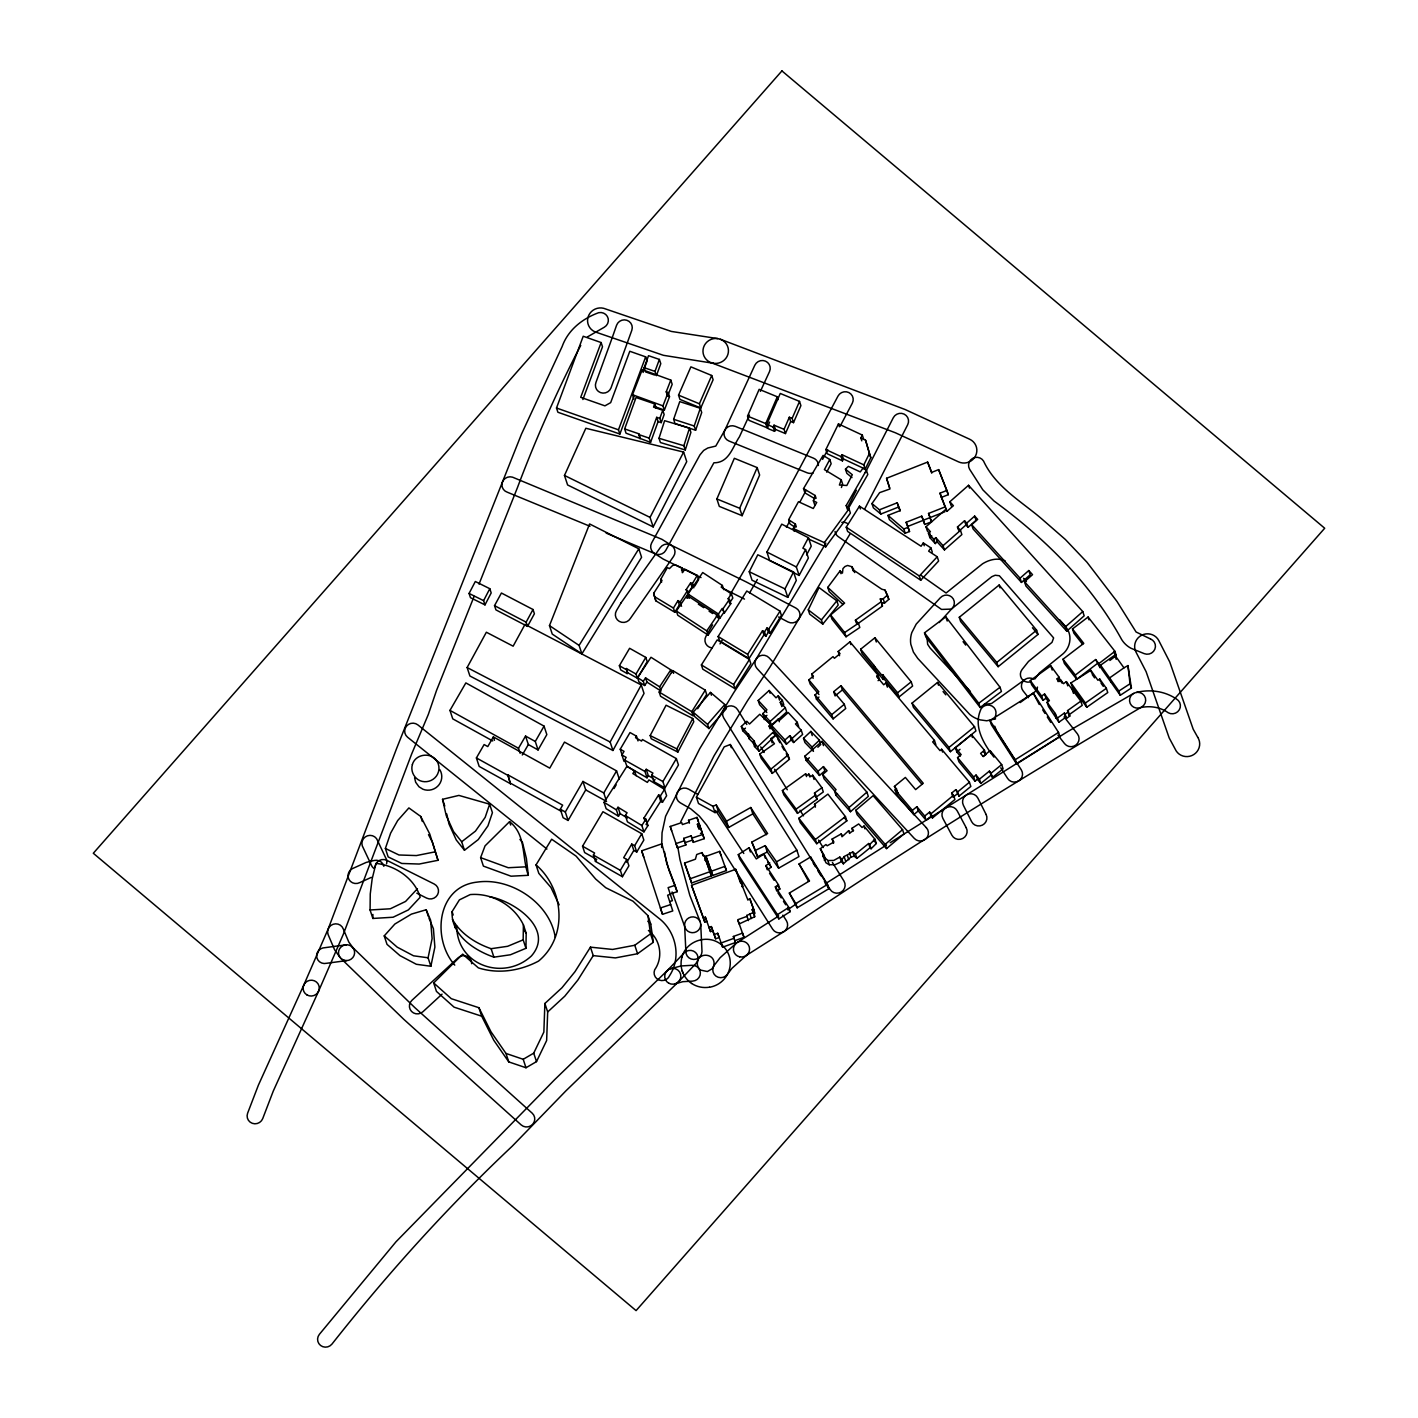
<?xml version="1.0" encoding="UTF-8"?>
<svg xmlns="http://www.w3.org/2000/svg" width="1418" height="1418" viewBox="0 0 1418 1418"><rect width="100%" height="100%" fill="white"/><g stroke="black" fill="none" stroke-linecap="round" stroke-linejoin="round"><path stroke-width="1.5" d="M370.08 909.984L370.258 893.925L372.19 878.717L376 863.402C395.055 865.299 414.747 878.38 420.189 897.239L408.366 909.913L393.105 917.233L372.863 918.456L370.08 909.984L390.322 908.778L405.583 901.44L417.406 888.767M372.863 918.456L372.916 914.45M525.954 948.305L523.171 939.833L523.402 924.837C513.919 905.216 491.922 892.702 470.209 894.581L459.397 899.881L452.076 911.632C451.03 935.136 474.232 950.29 493.907 957.168L510.409 954.775L525.954 948.305L526.184 933.31L523.402 924.837M661.639 847.539L662.046 832.756L665.591 816.289L699.748 748.669L733.868 692.463L756.166 659.015L825.861 543.183M647.973 915.638L650.507 933.824L634.785 945.257L612.594 949.44L590.455 947.153L574.999 971.685L561.989 987.726L544.884 1003.483L543.856 1032.056L533.717 1053.149L523.207 1059.299L505.978 1053.432L491 1031.808L478.912 1007.719L451.314 998.697L433.678 982.94L462.676 954.137L478.362 967.874C498.48 974.308 520.158 970.851 538.556 961.085C568.193 936.642 564.063 888.926 536.039 864.891L551.655 839.226L576.116 856.135L595.649 879.018L605.752 887.721L633.031 901.228L647.973 915.638L650.756 924.111L653.308 942.296L637.568 953.729L615.377 957.912L593.238 955.626L577.782 980.157L564.789 996.18L547.685 1011.956L546.639 1040.528L536.5 1061.621L525.989 1067.754L508.778 1061.905L493.783 1040.28L481.695 1016.192L478.912 1007.719M927.035 637.816L927.638 644.304L930.155 648.097L970.426 691.488M682.342 572.695L681.774 567.803L675.535 564.949L672.646 565.463L669.456 568.6L667.329 567.608L660.682 579.43L661.603 582.249M430.859 966.261L428.076 957.788L432.1 938.627L430.629 920.264L426.18 909.753L411.415 914.114L394.878 924.022L384.225 935.88L387.008 944.353L400 955.643L416.325 964.275L430.859 966.261L434.883 947.1L433.412 928.719L428.963 918.226M994.887 718.749L995.844 714.53A8.083 7.888 -18.2 0 0 989.675 705.189A8.083 7.888 -18.2 0 0 980.068 711.357C973.811 727.983 984.252 744.397 993.929 757.123M658.998 438.304L664.617 420.685L689.502 428.112L690.903 432.348L685.284 449.967L660.398 442.54L658.998 438.304L683.884 445.731L685.284 449.967M683.884 445.731L689.502 428.112M489.635 804.183L485.169 817.371L475.438 831.143L461.683 841.76L464.466 850.233L478.221 839.616L487.952 825.843L492.418 812.656L489.635 804.183L458.883 795.409L442.54 799.309L446.227 815.563L453.476 831.48L461.683 841.76M385.377 848.46L390.624 833.146L397.678 820.561L408.88 807.923L420.685 816.431L429.743 833.961L438.002 860.301L419.179 864.041L401.737 863.456L388.16 856.915L385.377 848.46L398.954 854.983L416.396 855.568L435.22 851.828M673.639 419.303L679.754 401.613L700.315 408.278L701.715 412.514L695.618 430.221L675.039 423.539L673.639 419.303L694.217 425.985L695.618 430.221M694.217 425.985L700.315 408.278M814.747 504.968L813.365 500.749L815.173 495.502L803.527 488.625L823.096 455.408L829.778 459.503L831.161 463.739L826.694 472.159M829.778 459.503L824.407 469.606L841.229 479.798L839.403 485.045L846.83 485.488L852.307 474.746L845.465 469.145L848.372 466.362L860.283 471.928L862.924 468.277L866.416 470.28L867.798 474.516L847.592 509.806L846.191 505.57L866.416 470.28M841.406 487.526L842.629 484.034L841.229 479.798M658.094 421.571L661.231 422.635L659.831 418.399L656.694 417.335L658.094 421.571L650.561 442.363L626.029 433.181L624.647 428.945L636.044 397.519L654.744 403.917L656.144 408.154M650.561 442.363L649.16 438.127L656.694 417.335M659.831 418.399L662.755 410.281L653.574 407.143L654.744 403.917M661.231 422.635L664.156 414.517L662.755 410.281M654.584 375.026L645.544 371.906L644.162 367.67L648.522 355.688L659.388 359.428L660.788 363.664L656.392 375.646L654.992 371.41L659.388 359.428M639.943 438.729L638.809 433.784L624.647 428.945M634.218 395.551L619.879 434.05L557.894 412.248L556.494 408.012L583.223 336.243L601.126 342.553L602.508 346.79L582.869 399.539M601.126 342.553L580.706 397.341L604.919 405.849L610.662 402.641L629.787 351.274L645.669 356.857L647.051 361.094L643.276 371.232M619.879 434.05L618.478 429.814L645.669 356.857M480.613 857.642L485.045 845.872L509.558 821.66C526.45 834.83 521.647 857.429 528.329 875.314L511.029 876.2L483.396 866.114L480.613 857.642L508.247 867.727L525.546 866.841M682.005 957.132C685.532 942.562 703.363 935.242 716.515 941.57A24.638 24.035 -18.2 0 1 726.158 949.776A24.921 24.319 -18.2 0 1 729.366 956.636A24.673 24.071 -18.2 0 1 730.235 964.205A24.78 24.195 -18.2 0 1 719.139 983.489A24.425 23.84 -18.2 0 1 712.031 986.698L709.62 987.247M654.212 406.399L664.351 410.103L662.95 405.867L668.108 392.52L666.23 391.829L670.803 380.077L642.248 369.637L632.517 394.736L633.917 398.972M664.351 410.103L669.509 396.756L668.108 392.52M669.509 396.756L667.63 396.065L672.185 384.313L670.803 380.077M549.475 625.622L589.587 523.951L638.809 548.819L641.592 557.292L581.894 653.858L552.258 634.094L549.475 625.622L579.093 645.403L581.894 653.858M474.126 596.375L436.567 690.353L428.307 714.477L411.628 754.075L343.298 934.302L318.66 991.022M479.018 584.11L517.499 487.491A1332.76 1300.66 -18.2 0 1 576.683 353.206L580.742 345.443M303.718 985.209L328.214 928.879L396.526 748.686L521.487 434.121L562.166 346.488C567.82 330.695 581.025 319.777 596.304 313.591A8.083 7.888 -18.2 0 1 607.312 316.391A8.083 7.888 -18.2 0 1 604.298 327.221L587.389 336.935M716.87 498.959L734.347 458.298L757.177 467.603L759.623 475.03L742.128 515.691L719.298 506.386L716.87 498.959L739.682 508.282L742.128 515.691M739.682 508.282L757.177 467.603M769.602 422.068L767.12 427.811L748.952 420.331L747.552 416.094L759.162 389.33L777.312 396.792L778.234 399.61M767.12 427.811L765.738 423.574L777.312 396.792M678.548 395.161L690.885 366.854L711.712 375.486L713.112 379.723L700.793 408.012L679.949 399.397L678.548 395.161L699.393 403.776L700.793 408.012M699.393 403.776L711.712 375.486M775.433 429.424L785.448 433.571L784.048 429.335L774.033 425.187L775.433 429.424L774.6 431.32L768.184 428.644L766.784 424.407L780.255 393.46L799.522 401.4L800.904 405.637L793.513 422.635L790.712 421.465L789.33 417.229L792.13 418.399L793.513 422.635M784.048 429.335L789.33 417.229M785.448 433.571L790.712 421.465M792.13 418.399L799.522 401.4M774.6 431.32L773.218 427.084L774.033 425.187M303.824 984.978L258.413 1085.107L247.618 1113.201A8.083 7.888 -18.2 0 0 252.315 1123.322A8.083 7.888 -18.2 0 0 262.72 1118.589L273.249 1091.133L318.554 991.235M564.47 475.455L585.829 428.271L683.618 452.076L686.737 461.612L653.184 526.911L567.608 484.974L564.47 475.455L650.047 517.393L653.184 526.911M749.448 415.084L739.416 436.833C732.574 446.989 729.047 462.995 713.892 462.782L665.786 550.344A8.083 7.888 -18.2 0 1 654.832 553.623A8.083 7.888 -18.2 0 1 651.642 542.934L699.978 454.841L703.683 450.428L707.812 447.999L715.771 446.085L724.899 430.115L754.819 365.241A8.083 7.888 -18.2 0 1 765.507 361.165A8.083 7.888 -18.2 0 1 769.513 371.587L760.385 391.368M794.24 531.325L793.318 528.506L795.409 524.111L788.656 519.732L798.476 501.724L813.276 508.513L816.733 502.451L813.365 500.749M808.278 609.882L819.001 587.548L836.815 600.807L838.215 605.043L822.794 624.133L809.678 614.118L808.278 609.882L821.412 619.896L822.794 624.133M680.587 822.032L713.998 755.9L747.463 700.776L769.956 667.063L849.896 534.178M843.426 458.936L865.21 469.11L863.828 464.874L842.026 454.699L843.426 458.936L842.469 460.868L827.279 453.778L825.879 449.541L838.446 423.911L862.304 435.06L863.704 439.296M861.789 440.856L860.85 438.038L862.304 435.06M863.828 464.874L869.394 453.512L865.583 440.236L860.85 438.038M865.21 469.11L870.794 457.73L865.583 440.236M842.469 460.868L841.069 456.631L842.026 454.699M787.788 597.35L785.005 588.895L793.531 571.933L757.797 554.775L749.253 571.738L752.036 580.21L787.788 597.35L796.313 580.405L793.531 571.933M847.379 507.821L856.366 490.22M865.334 472.602L893.269 417.778A8.083 7.888 -18.2 0 1 904.117 414.109A8.083 7.888 -18.2 0 1 907.697 424.691L864.643 509.168M650.047 517.393L683.618 452.076M484.991 604.883L483.609 600.647L489.795 588.7L475.314 581.504L469.074 593.451L470.475 597.687L484.991 604.883L491.195 592.937L489.795 588.7M650.188 735.57L666.088 705.225L692.746 718.518L693.792 721.709L677.875 752.072L651.234 738.743L650.188 735.57L676.847 748.899L677.875 752.072M676.847 748.899L692.746 718.518M822.6 459.361L827.722 449.683M840.005 426.446L852.307 403.208A8.083 7.888 -18.2 0 0 848.886 392.573A8.083 7.888 -18.2 0 0 838.003 396.083L759.782 543.289L730.11 594.674M808.437 537.723L802.872 548.199L805.584 549.581L808.366 558.036L799.132 575.442L769.69 560.5L766.908 552.027L781.743 524.146L808.437 537.723L811.238 546.178L806.594 554.917M799.132 575.442L796.349 566.97L805.584 549.581M786.423 527.283L789.525 521.469M799.876 502.061L806.08 490.415M494.527 605.646L501.423 593.025L533.008 609.51L534.409 613.746L527.514 626.384L495.928 609.882L494.527 605.646L526.131 622.148L527.514 626.384M467.125 667.541L486.356 632.233L513.139 646.183L525.014 624.381L641.255 684.947L644.038 693.42L612.931 750.494L469.907 675.996L467.125 667.541L610.148 742.022L612.931 750.494M526.131 622.148L533.008 609.51M610.148 742.022L641.255 684.947M728.604 827.509L726.512 821.164L750.742 807.498L752.834 813.843L728.604 827.509L718.341 811.326L715.026 812.62L698.489 803.492L696.398 797.146L724.208 746.861L730.288 744.521L796.863 850.215L798.954 856.578L778.624 868.188L767.28 852.005L765.188 845.642L755.422 850.392L757.513 856.738L767.28 852.005M507.857 774.848L510.409 783.711L507.857 774.848L562.645 805.158L560.305 809.217L563.088 817.69L568.104 820.455L585.723 789.915L582.94 781.442L565.321 811.982L568.104 820.455M544.051 726.122L546.834 734.595L538.078 749.945L535.295 741.472L544.051 726.122L465.848 682.909L449.967 710.383L452.75 718.855L492.737 740.958M619.365 779.351L616.564 770.878L564.488 742.093L549.759 768.131L493.358 736.917L487.774 746.577L484.123 744.556L476.395 757.939L479.178 766.411L510.409 783.711M749.626 592.866L757.336 579.483M520.176 753.348L518.492 748.279L525.546 736.066L535.295 741.472M522.285 754.996L528.347 744.539L525.546 736.066M606.018 799.752L603.784 792.963L616.564 770.878M614.029 788.55L616.156 784.863M636.097 775.699L634.537 770.931L626.916 766.305L624.629 760.03L626.171 757.372L621.917 754.979L624.026 751.363L620.233 749.236L630.017 732.539L636.452 736.155L638.011 740.923M712.58 624.877L706.004 636.203A8.083 7.888 -18.2 0 0 711.96 647.92M720.007 643.896L722.187 640.121M636.452 736.155L635.548 737.697L641.539 741.065L642.443 739.54L676.368 758.612L678.46 764.958L664.989 787.912L653.751 781.584L651.66 775.221L652.918 773.076L646.218 769.3L644.96 771.463L647.051 777.808L648.31 775.664L646.218 769.3M653.751 781.584L655.01 779.421M664.989 787.912L662.897 781.548L676.368 758.612M627.164 673.585L620.747 669.934L619.365 665.716L629.61 648.292L645.793 657.403L647.193 661.639L637.409 678.247L627.678 672.735L626.277 668.516L627.164 673.585L627.678 672.735M637.409 678.247L636.026 674.011L645.793 657.403M692.48 583.489L690.619 582.904L692.002 587.141L693.863 587.726L692.48 583.489L697.248 575.389L684.788 569.15L683.476 571.277L681.42 569.876M694.82 586.095L698.631 579.625L697.248 575.389M582.55 846.209L602.951 811.716L641.751 833.713L643.843 840.059L636.735 852.058L633.811 850.428L631.737 844.082L623.672 857.713L626.809 859.468L628.901 865.831L622.431 876.714L595.454 861.417L593.38 855.072L594.585 853.016L582.55 846.209L584.641 852.555L596.677 859.379L595.454 861.417M636.735 852.058L634.644 845.713L641.751 833.713M626.774 862.357L633.811 850.428M622.431 876.714L620.34 870.351L626.809 859.468M677.981 600.612L679.382 604.848L674.826 612.292L673.444 608.056L677.981 600.612L680.215 601.959L681.136 604.795M579.093 645.403L638.809 548.819M766.978 627.997L768.361 632.233L765.915 636.168L764.515 631.932L766.978 627.997L768.733 629.06L770.134 633.297L781.407 615.377L780.024 611.14L746.79 591.022L718.128 636.54L719.529 640.776L749.041 658.59L763.93 634.963L762.529 630.726L747.64 654.354L749.041 658.59M659.175 692.037L691.789 711.659L693.172 715.895L660.575 696.273L659.175 692.037L672.681 670.554L705.278 690.158L706.66 694.395L697.674 708.734M691.789 711.659L705.278 690.158M930.899 547.862L928.648 551.159L937.227 556.778L938.627 561.014L920.743 580.228L847.627 531.431L846.227 527.195L859.468 506.155L921.08 546.249L923.313 542.934L930.899 547.862L932.282 552.098M618.018 807.267L620.109 813.613L618.478 816.219L616.387 809.855L618.018 807.267L627.075 812.78L625.338 815.492L627.43 821.837L643.949 831.87L647.973 825.506L645.881 819.161L643.967 818.009L658.626 794.878L660.38 795.941L662.472 802.304L666.637 795.728L664.546 789.383L648.93 779.9L647.37 782.399L632.853 773.572L634.537 770.931M768.733 629.06L780.024 611.14M701.396 664.936L717.207 639.908L749.448 659.459L750.849 663.695L735.003 688.723L702.779 669.172L701.396 664.936L733.62 684.486L735.003 688.723M643.949 831.87L641.858 825.524L645.881 819.161M660.38 795.941L664.546 789.383M733.62 684.486L749.448 659.459M658.626 794.878L660.699 801.223L646.059 824.372L647.973 825.506M618.478 816.219L606.142 808.703L604.05 802.358L626.916 766.305L647.051 777.808M680.215 601.959L687.464 590.615L686.117 589.693L690.619 582.904M686.791 598.095L688.864 594.851L686.117 589.693M674.826 612.292L655.825 600.824L653.663 593.327L662.011 580.352L660.682 579.43M855.479 854.15L852.75 851.952L844.135 856.561L841.973 859.592L843.356 863.828L850.942 857.075L854.15 856.188L856.88 858.386L863.314 853.281L870.014 847.751L868.631 843.515L855.479 854.15L856.88 858.386M644.676 685.514L643.293 681.278L645.544 677.875L646.945 682.111L644.676 685.514L638.951 681.863L637.568 677.644L650.986 657.278L670.803 669.845L671.742 672.664M646.945 682.111L661.018 691.045L659.618 686.808L670.803 669.845M687.5 593.929L692.002 587.141M676.351 610.981L687.003 595.347L717.402 615.235L718.802 619.471L708.131 635.104L677.751 615.217L676.351 610.981L706.749 630.886L708.131 635.104M689.396 598.254L688.014 594.018L702.708 572.535L722.365 585.439L723.765 589.675M722.365 585.439L721.195 587.141L731.44 593.876L732.822 598.112L729.579 602.863L730.784 603.66L724.332 613.108L722.258 608.411L718.43 614.012L719.83 618.248L723.659 612.647M706.749 630.886L717.402 615.235M724.332 613.108L722.932 608.871L729.384 599.424L728.196 598.626L731.44 593.876M871.964 503.585L879.444 509.806L897.186 502.805L898.569 507.041L880.844 514.043L873.364 507.821L871.964 503.585L879.639 492.631L889.937 488.98L886.569 478.274L927.62 462.073L931.715 472.371L938.645 469.624L946.923 490.433L948.305 494.669L941.392 497.399L946.799 511.012L940.01 493.163L946.923 490.433M849.028 508.849L850.41 513.086L825.737 546.852L824.354 542.615L849.028 508.849L846.191 505.57M842.948 604.493L829.176 591.625L827.775 587.389L840.076 570.887L842.452 573.085L842.948 568.583L844.951 566.526L847.592 565.463L851.828 566.704L854.699 572.588M1034.892 678.956L1039.447 672.947L1062.933 653.893C1070.519 647.441 1072.522 635.317 1066.123 627.376M821.412 619.896L836.815 600.807M853.317 568.352L853.512 570.054L881.695 589.161L885.009 590.101L887.42 595.117L883.184 598.804L880.33 598.875L882.439 606.071L856.791 624.434M885.009 590.101L888.82 599.353L884.566 603.04L881.73 603.111L880.33 598.875M693.189 712.226L710.471 692.409L724.828 704.516L726.229 708.752L708.947 728.568L694.572 716.462L693.189 712.226L707.547 724.332L708.947 728.568M707.547 724.332L724.828 704.516M666.797 971.082L684.203 952.843A8.083 7.888 -18.2 0 1 695.618 952.524A8.083 7.888 -18.2 0 1 695.759 963.708L678.779 981.522M939.177 622.555L952.276 608.216A8.083 7.888 -18.2 0 0 951.726 597.049A8.083 7.888 -18.2 0 0 940.329 597.758L916.205 624.115L911.792 632.623A26.02 25.4 -18.2 0 0 910.799 644.215L913.405 652.067L917.73 658.377L969.788 714.477A26.977 26.322 -18.2 0 0 980.21 719.883L986.715 720.787L995.578 718.82M920.743 580.228L919.343 575.992L937.227 556.778M874.941 839.243L876.342 843.48L871.06 848.779L869.659 844.543L874.941 839.243L864.005 826.038L862.055 827.492L858.67 823.947L851.899 828.342L852.821 831.161M770.789 724.421L769.105 725.998L774.175 731.192L775.575 735.428L759.038 751.132L754.518 746.506L753.118 742.27L754.27 741.153L741.33 726.459L746.807 721.266L749.519 724.013L759.782 714.264L770.789 724.421L772.172 728.657M754.518 746.506L755.652 745.389L754.27 741.153M667.151 970.71L554.509 1079.825L395.976 1241.813L319.387 1334.338A8.083 7.888 -18.2 0 0 320.557 1345.452A8.083 7.888 -18.2 0 0 331.918 1344.14C387.274 1273.949 447.149 1207.48 512.235 1146.169L565.942 1090.832L678.407 981.894M755.652 745.389L749.076 738.654L748.42 733.709M759.038 751.132L757.637 746.914L774.175 731.192M749.803 737.945L742.713 730.695L745.46 728.108M803.527 738.282L812.053 747.109L813.453 751.345L804.91 742.518L803.527 738.282L810.866 731.387L819.409 740.231L820.331 743.05M812.053 747.109L819.409 740.231M817.867 747.215L820.792 744.468M851.899 828.342L853.547 830.505L850.18 832.756L848.655 830.647L842.912 836L841.104 833.979L832.136 839.048L833.536 843.285M442.044 994.16L422.936 1011.725A8.083 7.888 -18.2 0 1 411.539 1011.442A8.083 7.888 -18.2 0 1 411.982 1000.257L458.138 957.806A8.083 7.888 -18.2 0 1 471.68 963.744M781.194 705.136L780.272 702.318L782.364 700.403L778.163 695.901L776.018 697.798L769.194 690.477L758.187 700.457L759.569 704.693L766.854 712.51M781.655 706.554L783.764 704.64L782.364 700.403M780.272 702.318L785.288 707.688L786.689 711.925L771.534 725.697L764.213 717.809L762.813 713.573L766.925 709.833L758.187 700.457M764.213 717.809L766.943 715.31M786.405 744.202L785.005 739.966L789.808 735.676L791.191 739.912L786.405 744.202L772.757 729.472L770.151 721.461L785.288 707.688M801.223 730.181L802.623 734.418L793.619 742.518L792.237 738.282L801.223 730.181L795.463 723.942L797.27 722.329L788.213 712.527L779.634 720.255L778.393 718.926L771.374 725.236L785.005 739.966M841.973 859.592L839.864 857.075L833.713 860.46L827.882 860.513L822.919 856.047L824.159 855.409L820.295 848.691L825.95 844.543L827.19 845.784L833.908 842.026L832.136 839.048M839.864 857.075L841.264 861.311L840.023 862.41L835.113 864.696L829.264 864.75L825.95 862.764L822.919 856.047M1021.474 582.426L1020.074 578.189L1028.794 570.515L1030.195 574.751L1021.474 582.426L973.067 528.932L971.667 524.695L977.676 519.396L974.662 516.081L966.686 523.118L968.069 527.354L976.063 520.3L974.662 516.081M930.332 534.285L927.372 531.023L925.989 526.787L945.381 509.718L946.887 511.402L953.41 505.694L949.847 501.742L968.547 485.293L1082.785 611.583L1084.167 615.82L1066.744 631.152L1025.888 585.989L1024.487 581.752L1032.534 574.662L1028.794 570.515M935.26 543.573L933.859 539.336L935.809 537.635L937.192 541.871L935.26 543.573L929.871 537.599L928.471 533.381L930.403 531.679L925.989 526.787M929.871 537.599L931.803 535.915M958.391 529.818L957.469 527L964.541 520.76L966.686 523.118M958.852 531.236L965.942 524.997L964.541 520.76M960.465 530.35L961.865 534.586L944.459 549.918L943.059 545.682L960.465 530.35L957.469 527M1066.744 631.152L1065.343 626.916L1082.785 611.583M819.462 775.469L806.204 760.456L804.804 756.219L822.068 741.384L866.912 792.148L868.312 796.384L850.463 811.716L835.946 795.268L834.546 791.031L836.071 789.72L822.653 774.529L827.066 770.736L823.433 766.624L818.062 771.232L819.462 775.469L824.833 770.86L823.433 766.624M806.204 760.456L809.341 757.761M835.946 795.268L837.453 793.956M850.463 811.716L849.081 807.48L866.912 792.148M881.039 601.835L855.409 620.198L858.404 623.246L859.804 627.483L846.05 636.771L831.994 619.187L830.611 614.951L844.614 603.111L827.775 587.389M855.71 810.352L873.116 795.658L902.557 829.672L903.957 833.908L886.551 848.602L857.092 814.588L855.71 810.352L885.151 844.366L886.551 848.602M885.151 844.366L902.557 829.672M952.595 795.888L951.673 793.052L955.767 789.684L959.029 796.136L970.834 786.458L969.433 782.222L941.623 749.253L940.01 750.618L932.654 741.898L934.444 740.426L885.966 682.909L883.698 684.77L876.678 676.439L878.132 675.234L849.931 641.822L838.18 651.482L839.562 655.719M878.079 680.675L879.514 679.47L878.132 675.234M883.219 679.488L875.331 669.881L874.091 665.538L860.655 649.214L874.924 637.763L911.207 681.81L912.607 686.046L898.959 697.018L883.999 678.867L882.616 674.631L883.219 679.488L883.999 678.867M788.036 755.032L789.436 759.268L772.296 773.395L770.913 769.159L788.036 755.032L776.337 734.754L770.772 738.636L772.172 742.872M840.98 685.692L842.381 689.928L835.078 695.919L833.695 691.683L840.98 685.692L923.278 783.285L915.62 789.596L905.358 777.436L894.421 786.405L897.824 793.052L896.53 794.115L913.795 814.588L918.261 810.936L916.861 806.7L912.394 810.352L913.795 814.588M953.534 795.268L954.934 799.504L932.459 817.973L931.077 813.737L953.534 795.268L951.673 793.052M813.117 678.353L811.716 674.117L833.022 656.623L834.422 658.289L840.041 653.68L838.18 651.482M818.966 694.519L810.192 684.114L808.809 679.878L813.4 676.102L811.716 674.117M833.695 691.683L844.313 704.285L845.713 708.521L833.093 718.891L816.431 699.127L815.031 694.891L818.842 691.771L808.809 679.878M816.431 699.127L818.966 697.053M833.093 718.891L831.71 714.654L844.313 704.285M896.53 794.115L895.13 789.879L896.424 788.816L894.421 786.405M736.385 943.076L720.131 957.699L714.406 965.109A8.083 7.888 -18.2 0 0 716.001 976.151A8.083 7.888 -18.2 0 0 727.31 974.432L731.883 968.388L746.63 955.147M929.623 812.035L931.006 816.272L926.131 820.278L924.731 816.041L929.623 812.035L931.077 813.737M959.029 796.136L957.646 791.9L969.433 782.222M953.073 797.288L957.168 793.92M912.04 703.133L937.564 682.413L974.52 726.725L975.921 730.961L950.397 751.682L913.44 707.369L912.04 703.133L948.996 747.446L950.397 751.682M948.996 747.446L974.52 726.725M975.035 781.212L973.634 776.975L976.045 775.043L977.445 779.262L975.035 781.212L958.958 761.821L957.558 757.584L961.174 754.66L955.395 747.694L971.507 734.648L984.464 750.282L985.847 754.518L983.277 756.609M984.464 750.282L980.6 753.419L983.029 756.379L990.119 750.654L1001.693 764.603L1003.093 768.84L992.458 777.436L989.374 771.144L979.448 779.156L980.848 783.392L990.757 775.38M959.259 617.291L999.123 585.031L1036.611 630.195L1037.994 634.431L998.148 666.69L960.66 621.527L959.259 617.291L996.765 662.454L998.148 666.69M996.765 662.454L1036.611 630.195M960.252 756.113L956.795 751.93L960.004 749.324M992.458 777.436L991.058 773.2L1001.693 764.603M898.959 697.018L897.559 692.782L911.207 681.81M1097 663.784L1076.741 679.275L1075.34 675.039L1095.618 659.547L1100.191 667.878L1098.79 663.642L1114.92 651.305L1088.085 617.025L1072.487 628.936L1073.869 633.172L1082.661 644.392M1109.869 660.469L1116.303 655.541L1114.92 651.305M1076.741 679.275L1064.386 663.464L1063.004 659.228L1083.777 643.364L1072.487 628.936M814.499 804.29L827.917 794.115L845.447 816.608L846.83 820.845L816.75 843.71L800.231 822.511L798.848 818.275L815.527 805.584L814.499 804.29L815.439 807.126M816.75 843.71L815.368 839.474L845.447 816.608M924.501 632.836L945.806 616.812L1000.045 687.251L1001.427 691.488L980.157 707.493L925.901 637.072L924.501 632.836L978.757 703.257L980.157 707.493M978.757 703.257L1000.045 687.251M1024.753 679.63L991.519 703.541L984.074 704.391M1020.145 702.584L1034.271 692.285A8.083 7.888 -18.2 0 0 1037.48 687.074M808.827 774.068L806.86 775.486L805.601 773.785L782.399 790.535L783.799 794.771L797.501 813.347L817.229 799.096L814.499 793.07L821.926 787.717L812.674 775.203L810.706 776.621L808.827 774.068L809.749 776.887M797.501 813.347L796.118 809.111L815.846 794.878M1044.57 693.987L1045.97 698.223L1043.045 700.315L1041.645 696.078L1044.57 693.987L1049.409 700.598L1047.069 702.282L1048.469 706.501L1058.909 722.205L1065.716 717.331L1064.333 713.094L1057.527 717.969L1058.909 722.205M1065.716 717.331L1066.478 718.394L1069.81 716.037L1068.942 714.849L1082.218 705.366L1080.817 701.13L1066.371 681.633L1063.5 683.689L1060.965 680.232L1059.122 681.544L1057.137 678.797L1059.175 677.325L1050.791 665.857L1030.283 680.534L1031.666 684.77L1043.045 700.315M1056.02 718.235L1055.293 713.52L1047.069 702.282M1080.817 701.13L1067.541 710.613L1068.942 714.849M1066.478 718.394L1065.095 714.158L1068.41 711.801L1067.541 710.613M1099.694 679.027L1097.94 680.285L1090.85 670.342L1070.962 682.909L1072.362 687.145L1086.755 707.263L1107.759 692.569L1106.359 688.333L1099.694 679.027L1100.616 681.845M1100.581 665.166L1114.832 655.134L1123.96 667.843L1127.948 665.574L1131.404 688.014L1120.255 695.299L1101.981 669.402L1100.581 665.166L1118.855 691.062L1120.255 695.299M772.296 773.395L761.165 758.258L759.764 754.021L774.441 743.759L770.772 738.636M1123.96 667.843L1109.709 677.839L1111.109 682.076M1086.755 707.263L1085.373 703.027L1106.359 688.333M778.695 915.975L737.218 942.491M787.664 909.789L796.632 903.603M825.294 883.786L886.48 845.022M846.05 636.771L844.649 632.534L858.404 623.246M1118.855 691.062L1130.022 683.777L1127.948 665.574M765.88 865.547L778.447 884.814L775.345 886.799L788.798 907.414L790.181 911.65L778.854 918.899L739.682 858.865L738.282 854.629L749.005 847.751L756.29 858.936L763.947 854.026L771.215 867.249L767.262 869.783L765.88 865.547L769.832 863.013M778.447 884.814L779.847 889.051L776.745 891.036L775.345 886.799M778.854 918.899L777.454 914.663L788.798 907.414M745.833 955.75L784.154 931.449C900.643 852.608 1020.499 778.5 1141.65 707.015A8.083 7.888 -18.2 0 0 1142.483 693.827A8.083 7.888 -18.2 0 0 1129.792 698.365A8.083 7.888 -18.2 0 0 1138.814 708.025C1148.81 705.402 1159.711 706.678 1168.237 712.758A8.083 7.888 -18.2 0 0 1179.297 709.798A8.083 7.888 -18.2 0 0 1176.444 699.003C1164.781 691.098 1149.98 689.095 1136.403 692.409M989.977 720.468L1033.297 693.172L1058.537 732.415L1059.937 736.651L1016.617 763.965L991.359 724.704L989.977 720.468L1015.217 759.729L1016.617 763.965M1015.217 759.729L1058.537 732.415M890.185 842.7L1066.761 732.149L1133.585 693.42M799.061 863.952L810.635 856.968L827.509 884.442L828.91 888.678L797.182 907.804L789.347 893.056L809.501 880.933L799.061 863.952L808.561 881.393M797.182 907.804L795.782 903.567L827.509 884.442M778.624 868.188L776.532 861.825L796.863 850.215M757.513 856.738L751.841 842.097L767.617 833.571L750.742 807.498M824.301 860.283L825.542 859.645L824.159 855.409M523.171 939.833L507.626 946.302L491.124 948.695C475.774 943.466 460.549 933.753 452.431 919.378M897.186 502.805L900.27 510.533L887.969 515.39L889.37 519.626L905.233 533.221L909.523 531.52L906.155 522.285L921.735 516.152L924.749 524.465L931.555 521.771L928.542 513.44L945.416 506.775M924.749 524.465L923.348 520.229L944.92 511.756M887.969 515.39L903.851 528.985L908.14 527.283L906.155 522.285M907.555 526.521L923.118 520.371M696.398 797.146L712.935 806.275L716.25 804.981L726.512 821.164M371.356 877.352L359.817 882.581A8.083 7.888 -18.2 0 1 348.917 879.39A8.083 7.888 -18.2 0 1 352.32 868.667L366.252 862.392L374.228 860.46A8.083 7.888 -18.2 0 1 383.87 866.292M747.889 899.951L735.694 869.287L691.541 885.328L704.781 922.09L706.749 921.381L705.349 917.145L703.381 917.854L704.781 922.09M741.862 886.64L742.908 886.25L741.508 882.014M738.193 921.133L739.132 923.969L754.677 916.772L752.196 909.612L753.596 909.098L749.909 898.906L747.924 899.632M753.596 909.098L754.677 916.772M748.42 920.583L746.701 915.461L753.277 912.554L752.196 909.612M717.721 933.274L719.121 937.511L715.629 938.769L714.247 934.551L717.721 933.274L722.631 947.171L735.41 942.527L733.354 936.465L742.607 933.115L743.989 937.351L734.737 940.701L735.41 942.527M711.322 926.557L709.089 927.354L710.489 931.591L712.722 930.793L711.322 926.557L714.247 934.551M702.07 852.59L696.699 854.522L695.423 859.202L684.575 863.083L691.594 882.989L711.428 875.899L704.285 855.586L703.275 855.923L702.07 852.59L703.009 855.409M705.969 856.312L719.653 851.403L726.406 870.563L712.722 875.473L705.969 856.312L712.722 875.473M711.322 871.237L725.006 866.327L726.406 870.563M691.594 882.989L690.212 878.752L710.028 871.662M670.306 894.315L667.612 895.201L672.77 910.941L662.49 914.309L641.68 850.8L661.869 843.816L668.8 869.695L677.148 891.709L670.2 893.978M704.675 860.159L705.668 859.822L704.285 855.586M689.467 823.096L688.545 820.278L697 817.406L700.527 827.899L698.79 828.484L697.408 824.248L699.127 823.663L700.527 827.899M685.869 844.968L683.689 838.375L691.151 835.84L691.931 838.127L702.779 834.458L704.179 838.694L693.331 842.363L692.551 840.076L685.071 842.611L685.869 844.968L677.432 847.804L670.235 826.464L681.721 822.6L682.395 824.567L689.201 822.263L688.545 820.278M704.179 838.694L700.793 828.573L699.074 829.14L697.408 824.248M700.457 833.376L702.194 832.809L700.793 828.573M677.148 891.709L675.057 885.346L668.108 887.633L672.398 900.678L669.686 901.564M670.679 904.595L660.416 907.963L662.49 914.309M670.679 968.689L681.083 965.959L691.984 965.303A8.083 7.888 -18.2 0 1 700.368 972.766A8.083 7.888 -18.2 0 1 692.64 981.114L682.82 981.681L674.897 983.915M346.453 944.778L322.772 947.968A8.083 7.888 -18.2 0 0 316.852 957.629A8.083 7.888 -18.2 0 0 326.619 963.283L346.666 960.606M428.076 957.788L413.542 955.803L397.217 947.171L384.225 935.88M717.88 338.618L671.388 331.44L603.731 308.326A12.78 12.461 -18.2 0 0 588.027 317.224A12.78 12.461 -18.2 0 0 596.889 332.503L663.429 355.315L713.555 363.309M489.529 896.69C514.22 900.962 554.846 929.127 531.449 955.927C503.922 981.433 456.702 965.693 456.738 926.078M481.695 1016.192L454.097 1007.17L436.46 991.412L433.678 982.94M638.561 434.493L649.16 438.127M644.162 367.67L654.992 371.41M556.494 408.012L618.478 429.814M632.517 394.736L662.95 405.867M1005.061 560.854C997.758 557.38 989.126 559.702 982.585 563.779L946.09 593.008L921.062 575.371M720.433 339.274L905.251 409.572L969.735 439.261A12.78 12.461 -18.2 0 1 975.549 455.905A12.78 12.461 -18.2 0 1 958.479 461.843L895.396 432.774L711.021 362.636M747.552 416.094L765.738 423.574M766.784 424.407L773.218 427.084M589.977 526.273L507.414 492.259A8.083 7.888 -18.2 0 1 502.326 482.315A8.083 7.888 -18.2 0 1 512.536 477.175L661.993 539.354L671.051 545.115L746.293 581.965L795.835 608.021A8.083 7.888 -18.2 0 1 799.008 618.727A8.083 7.888 -18.2 0 1 788.036 621.988L778.571 617.007M606.177 533.115L654.779 553.64L663.234 559.082L701.024 577.587M793.318 528.506L824.354 542.615M808.278 538.911L825.737 546.852M825.879 449.541L841.069 456.631M749.253 571.738L785.005 588.895M722.896 588.31L744.485 599.087M469.074 593.451L483.609 600.647M416.839 893.198L426.694 898.126A8.083 7.888 -18.2 0 0 437.595 894.634A8.083 7.888 -18.2 0 0 434.192 883.999L386.848 860.336A8.083 7.888 -18.2 0 0 375.061 866.806M766.908 552.027L796.349 566.97M582.94 781.442L603.784 792.963M449.967 710.383L518.492 748.279M585.723 789.915L606.567 801.436M510.64 783.303L561.652 811.539M528.347 744.539L538.078 749.945M476.395 757.939L507.626 775.238M560.305 809.217L565.321 811.982M631.737 844.082L634.644 845.713M624.629 760.03L644.96 771.463M651.66 775.221L662.897 781.548M648.31 775.664L653.326 778.482M626.277 668.516L636.026 674.011M619.365 665.716L625.781 669.349M593.38 855.072L620.34 870.351M697.78 794.417L688.563 789.117A8.083 7.888 -18.2 0 0 677.485 791.988A8.083 7.888 -18.2 0 0 680.25 802.801L690.69 808.809L699.322 816.112L706.625 824.992L772.686 929.233A8.083 7.888 -18.2 0 0 783.799 931.661A8.083 7.888 -18.2 0 0 786.441 920.743L782.878 915.142M814.907 498.764L804.91 492.861L803.527 488.625M768.361 632.233L770.134 633.297M762.529 630.726L764.515 631.932M763.93 634.963L765.915 636.168M654.425 596.588L673.444 608.056M718.128 636.54L747.64 654.354M679.382 604.848L681.615 606.195M660.699 801.223L662.472 802.304M604.05 802.358L616.387 809.855M625.338 815.492L641.858 825.524M620.109 813.613L627.359 818.026M645.544 677.875L659.618 686.808M637.568 677.644L643.293 681.278M795.108 527.248L790.056 523.969L788.656 519.732M688.014 594.018L718.43 614.012M698.347 604.139L703.718 607.666M709.089 611.193L712.669 613.551M716.25 615.908L719.83 618.248M846.227 527.195L919.343 575.992M546.923 849.028L407.586 737.218A8.083 7.888 -18.2 0 1 406.541 726.087A8.083 7.888 -18.2 0 1 417.902 724.917L659.033 918.403C676.014 931.484 681.615 957.239 669.633 975.566A8.083 7.888 -18.2 0 1 659.104 980.051A8.083 7.888 -18.2 0 1 654.673 969.806C663.482 957.345 660.469 939.549 648.416 930.474M851.988 477.582L846.865 473.382L845.465 469.145M647.778 921.239L650.756 924.111M352.284 947.047L414.907 1007.702L532.211 1113.201A8.083 7.888 -18.2 0 1 532.601 1124.385A8.083 7.888 -18.2 0 1 521.204 1124.935L403.793 1019.329L340.834 958.355M868.631 843.515L869.659 844.543M870.014 847.751L871.06 848.779M773.04 732.822L775.575 735.428M753.118 742.27L757.637 746.914M789.808 735.676L792.237 738.282M791.191 739.912L793.619 742.518M762.813 713.573L770.151 721.461M1024.487 581.752L1065.343 626.916M971.667 524.695L1020.074 578.189M965.942 524.997L968.069 527.354M928.471 533.381L933.859 539.336M935.809 537.635L943.059 545.682M937.192 541.871L944.459 549.918M804.804 756.219L818.062 771.232M849.081 807.48L824.035 778.766L822.653 774.529M1023.548 578.278L1026.419 581.593M1059.601 619.719L1065.379 626.348M931.006 816.272L932.459 817.973M876.696 676.138L879.514 679.47M842.381 689.928L921.842 784.154M916.861 806.7L924.731 816.041M918.261 810.936L926.131 820.278M815.031 694.891L831.71 714.654M895.13 789.879L912.394 810.352M955.767 789.684L957.646 791.9M841.264 861.311L843.356 863.828M943.059 691.559L945.806 694.855M1032.446 627.749L1037.994 634.431M983.259 751.398L985.847 754.518M957.558 757.584L973.634 776.975M873.594 840.165L876.342 843.48M976.045 775.043L979.448 779.156M977.445 779.262L980.848 783.392M989.374 771.144L991.058 773.2M882.616 674.631L897.559 692.782M873.949 665.645L881.836 675.252M715.523 810.422L743.794 853.476M519.927 839.385L522.462 842.469L526.397 858.493L528.329 875.314M830.611 614.951L844.649 632.534M464.466 850.233L456.259 839.952L449.01 824.035L446.705 813.861M1064.067 716.87L1077.45 733.921A8.083 7.888 -18.2 0 1 1075.925 745.017A8.083 7.888 -18.2 0 1 1064.617 743.688L1057.917 735.162M1028.458 697.674L1023.087 690.85A8.083 7.888 -18.2 0 1 1033.722 679.151M1113.626 652.12L1116.303 655.541M1063.004 659.228L1075.34 675.039M1095.618 659.547L1098.79 663.642M844.135 817.388L846.83 820.845M798.848 818.275L815.368 839.474M963.07 641.663L965.711 645.101M817.229 799.096L815.882 797.306L823.309 791.953L821.926 787.717M782.399 790.535L796.118 809.111M759.764 754.021L770.913 769.159M1058.182 678.283L1060.575 681.562L1059.175 677.325M1045.97 698.223L1048.381 701.538M1030.283 680.534L1041.645 696.078M454.77 965.126C431.639 938.84 436.779 886.285 477.387 882.085C510.959 877.228 550.042 903.124 555.218 937.245M1054.638 713.998L1057.527 717.969M1064.333 713.094L1065.095 714.158M353.153 948.039L348.775 941.995L343.333 929.074A8.083 7.888 -18.2 0 0 333.088 924.288A8.083 7.888 -18.2 0 0 328.054 934.409L334.577 949.741L339.948 957.327M1101.077 683.263L1103.31 686.365M1070.962 682.909L1085.373 703.027M1092.25 674.578L1094.607 677.893M765.188 845.642L776.532 861.825M767.687 861.86L771.215 867.249M769.549 873.293L774.122 880.294M777.56 885.541L779.847 889.051M777.862 892.755L781.229 897.895M783.463 901.334L785.714 904.773M787.947 908.211L790.181 911.65M738.282 854.629L777.454 914.663M524.004 929.978L526.184 933.31M752.834 813.843L766.34 834.706M1039.27 704.533L1033.297 693.172M1042.709 709.886L1045.013 713.467M1047.299 717.029L1050.756 722.382M1000.771 767.794L1007.631 778.482A8.083 7.888 -18.2 0 0 1018.744 780.857A8.083 7.888 -18.2 0 0 1021.332 769.921L996.677 731.458L994.762 726.211M746.807 724.509L737.555 709.585A8.083 7.888 -18.2 0 0 726.477 707.05A8.083 7.888 -18.2 0 0 723.729 717.951L830.15 889.476A8.083 7.888 -18.2 0 0 841.229 892.011A8.083 7.888 -18.2 0 0 843.976 881.11L832.401 862.463M760.686 746.878L764.16 752.462M774.565 769.247L787.291 789.755M800.018 810.263L803.492 815.846M818.523 840.094L823.149 847.556M813.152 863.03L815.403 866.699M817.654 870.368L821.04 875.863M824.407 881.358L828.91 888.678M789.347 893.056L795.782 903.567M777.72 738.991L779.847 742.678M781.974 746.364L784.101 750.051M786.246 753.738L789.436 759.268M825.542 859.645L820.295 848.691M428.502 834.635L432.525 842.416L438.002 860.301M559.153 904.861L550.928 887.438L538.822 873.364L536.039 864.891M751.841 842.097L755.422 850.392M898.569 507.041L900.111 510.905M948.305 494.669L938.645 469.624M931.75 473.169L927.62 462.073M928.542 513.44L930.155 517.535M929.924 517.676L931.555 521.771M921.735 516.152L923.348 520.229M700.208 921.842L689.804 895.325L679.984 859.68L677.786 846.883M675.057 885.346L666.708 863.349L664.475 851.704M746.701 915.461L747.02 916.347L737.732 919.733L743.989 937.351M712.722 930.793L715.629 938.769M705.349 917.145L710.489 931.591M740.497 882.882L735.694 869.287M691.541 885.328L703.381 917.854M754.996 913.334L749.909 898.906M733.354 936.465L734.01 938.291L721.23 942.935L722.631 947.171M705.668 859.822L711.428 875.899M684.575 863.083L690.212 878.752M682.111 970.603L682.944 972.925M683.689 838.375L684.469 840.732L676.031 843.568L677.432 847.804M1130.022 683.777L1131.404 688.014M1114.832 655.134L1116.214 659.37M1088.085 617.025L1089.006 619.843M1090.85 670.342L1091.789 673.178M1072.097 689.148L1073.479 693.384M1066.371 681.633L1067.754 685.869M1060.965 680.232L1061.887 683.051M1068.41 711.801L1069.81 716.037M1057.137 678.797L1058.058 681.615M1050.791 665.857L1052.191 670.094M1055.293 713.52L1056.694 717.756M968.547 485.293L969.487 488.129M999.123 585.031L1000.045 587.867M949.847 501.742L951.248 505.96M940.01 493.163L941.392 497.399M923.313 542.934L924.252 545.753M990.119 750.654L991.04 753.472M945.806 616.812L947.206 621.049M908.14 527.283L909.523 531.52M903.851 528.985L905.233 533.221M971.507 734.648L972.429 737.484M886.569 478.274L889.635 487.863M869.394 453.512L870.794 457.73M937.564 682.413L938.486 685.231M879.444 509.806L880.844 514.043M955.395 747.694L956.795 751.93M838.446 423.911L839.367 426.747M941.623 749.253L942.562 752.089M859.468 506.155L860.389 508.973M887.42 595.117L888.82 599.353M934.444 740.426L935.845 744.663M883.184 598.804L884.566 603.04M851.828 566.704L853.228 570.94M874.924 637.763L876.306 642M885.966 682.909L887.349 687.145M874.091 665.538L875.473 669.775L862.038 653.45L860.655 649.214M815.173 495.502L816.094 498.321M840.076 570.887L840.998 573.705M855.409 620.198L856.33 623.016M849.931 641.822L850.871 644.641M896.424 788.816L897.824 793.052M795.409 524.111L796.331 526.947M864.005 826.038L864.927 828.856M822.068 741.384L823.468 745.62M848.655 830.647L849.595 833.465M852.75 851.952L854.15 856.188M810.866 731.387L812.248 735.623M849.559 852.838L850.942 857.075M841.104 833.979L842.026 836.797M847.397 855.533L848.797 859.769M844.135 856.561L845.518 860.797M797.27 722.329L798.671 726.565M812.674 775.203L814.056 779.439M814.499 793.07L815.421 795.888M805.601 773.785L806.541 776.603M778.163 695.901L779.546 700.137M827.882 860.513L829.264 864.75M769.194 690.477L770.116 693.296M778.393 718.926L779.333 721.744M666.23 391.829L667.63 396.065M776.337 734.754L777.259 737.573M729.384 599.424L730.784 603.66M728.196 598.626L729.579 602.863M769.105 725.998L770.027 728.817M810.635 856.968L811.575 859.787M763.345 716.799L764.267 719.617M642.248 369.637L643.187 372.455M747.676 734.418L749.076 738.654M741.33 726.459L742.713 730.695M638.809 433.784L640.209 438.02M681.774 567.803L683.175 572.039M687.464 590.615L688.404 593.433M687.003 595.347L687.925 598.166M730.288 744.521L731.316 747.711M763.947 854.026L765.33 858.262M710.471 692.409L711.393 695.228M749.005 847.751L750.388 851.988M653.663 593.327L655.825 600.824M672.681 670.554L673.603 673.373M716.25 804.981L718.341 811.326M749.803 913.812L751.363 918.51M712.935 806.275L715.026 812.62M719.653 851.403L721.035 855.639M697 817.406L698.4 821.642M691.151 835.84L693.331 842.363M670.235 826.464L671.636 830.7M643.967 818.009L645.013 821.182M620.233 749.236L622.325 755.581M621.917 754.979L624.009 761.342M641.68 850.8L643.754 857.146M650.507 933.824L653.308 942.296M634.785 945.257L637.568 953.729M590.455 947.153L593.238 955.626M493.358 736.917L494.457 740.302M509.558 821.66L510.657 825.046M544.884 1003.483L547.685 1011.956M533.717 1053.149L536.5 1061.621M442.54 799.309L444.773 806.08M491.124 948.695L493.907 957.168M523.207 1059.299L525.989 1067.754M505.978 1053.432L508.778 1061.905M420.685 816.431L422.369 821.518M452.076 911.632L453.193 915.018M426.18 909.753L428.413 916.542M672.097 891.957L685.124 927.709A8.083 7.888 -18.2 0 0 698.383 930.297A8.083 7.888 -18.2 0 0 695.564 917.357A8.083 7.888 -18.2 0 0 684.61 925.316L685.869 951.336A8.083 7.888 -18.2 0 0 693.615 959.454A8.083 7.888 -18.2 0 0 701.999 951.744L700.722 924.235M414.57 777.755L415.687 782.275L418.948 786.742L422.918 789.223A13.613 13.294 -18.2 0 0 440.307 782.736A13.861 13.524 -18.2 0 0 439.775 769.62M881.73 603.111L882.439 606.071M455.036 923.969L455.213 927.851M709.461 987.194A24.673 24.071 -18.2 0 1 691.594 983.418M691.665 983.472A24.567 23.964 -18.2 0 1 686.525 978.81A24.975 24.372 -18.2 0 1 681.969 957.026M813.329 472.797A8.083 7.888 -18.2 0 1 807.143 472.797L728.887 440.98A8.083 7.888 -18.2 0 1 724.651 430.647A8.083 7.888 -18.2 0 1 735.251 426.339L813.507 458.174A8.083 7.888 -18.2 0 1 818.399 465.476M1029.574 682.093A8.083 7.888 -18.2 0 1 1022.006 669.597L1028.511 661.426L1051.996 642.372L1053.627 637.905L999.353 575.743L995.206 575.247L991.802 576.683L951.354 609.084L941.534 609.439L838.233 536.607A8.083 7.888 -18.2 0 1 835.025 531.484M841.778 522.356A8.083 7.888 -18.2 0 1 847.787 523.703M386.6 863.757A8.083 7.888 -18.2 0 0 385.661 857.784L377.631 840.732A8.083 7.888 -18.2 0 0 367.457 835.805A8.083 7.888 -18.2 0 0 362.281 845.855L371.87 866.203A8.083 7.888 -18.2 0 0 373.998 868.436M412.408 764.426C410.387 770.931 413.95 778.11 420.136 780.751A13.613 13.294 -18.2 0 0 437.524 774.263A13.861 13.524 -18.2 0 0 436.992 761.165C431.249 751.806 415.492 753.791 412.408 764.426M697.727 960.766L697.284 963.531A8.526 8.313 -18.2 0 0 700.581 970.089L707.387 971.543L711.925 968.902A8.579 8.366 -18.2 0 0 713.874 961.51C712.492 953.57 699.677 952.949 697.727 960.766M612.204 337.75L595.95 382.435A8.083 7.888 -18.2 0 0 600.523 392.609A8.083 7.888 -18.2 0 0 610.981 387.983L631.825 330.252A8.083 7.888 -18.2 0 0 626.827 320.255A8.083 7.888 -18.2 0 0 616.564 325.289L612.204 337.75M621.066 602.827L616.458 610.626A8.083 7.888 -18.2 0 0 619.347 621.421A8.083 7.888 -18.2 0 0 630.39 618.425L673.532 556.459A8.083 7.888 -18.2 0 0 671.583 545.451A8.083 7.888 -18.2 0 0 660.327 547.525L621.066 602.827M781.921 70.9L93.304 853.264L636.079 1310.622L1324.696 528.24L781.921 70.9M1150.512 638.969L1136.084 632.003L1116.959 601.409L1086.915 562.166L1065.379 539.496L1041.556 518.722C1020.854 501.086 995.525 486.711 983.578 461.116A8.083 7.888 -18.2 0 0 972.553 458.422A8.083 7.888 -18.2 0 0 969.628 469.269L982.798 489.795L994.018 500.997C1044.906 538.361 1090.938 583.56 1121.514 639.27A24.531 23.929 -18.2 0 0 1123.605 642.23A26.003 25.382 -18.2 0 0 1126.052 644.782A24.177 23.592 -18.2 0 0 1131.068 648.292L1144.237 653.645A8.083 7.888 -18.2 0 0 1154.819 649.267A8.083 7.888 -18.2 0 0 1150.512 638.969M926.397 827.757L769.035 657.757A8.083 7.888 -18.2 0 0 757.637 657.296A8.083 7.888 -18.2 0 0 756.999 668.481L914.38 838.481A8.083 7.888 -18.2 0 0 925.777 838.942A8.083 7.888 -18.2 0 0 926.397 827.757M1197.731 737.289L1193.194 729.189L1169.761 661.993L1158.754 640.528A12.78 12.461 -18.2 0 0 1141.65 635.229A12.78 12.461 -18.2 0 0 1135.995 652.085L1146.116 671.689L1169.176 737.909L1176.178 750.937A12.78 12.461 -18.2 0 0 1193.761 754.571A12.78 12.461 -18.2 0 0 1197.731 737.289M966.225 827.757L957.168 810.812A8.083 7.888 -18.2 0 0 946.285 807.604A8.083 7.888 -18.2 0 0 942.846 818.328L951.903 835.255A8.083 7.888 -18.2 0 0 962.787 838.463A8.083 7.888 -18.2 0 0 966.225 827.757M986.113 814.481L977.871 798.086A8.083 7.888 -18.2 0 0 967.058 794.612A8.083 7.888 -18.2 0 0 963.371 805.264L971.614 821.642A8.083 7.888 -18.2 0 0 982.408 825.116A8.083 7.888 -18.2 0 0 986.113 814.481M711.942 362.937A12.78 12.461 -18.2 0 0 728.143 348.03A12.78 12.461 -18.2 0 0 707.068 341.898A12.78 12.461 -18.2 0 0 711.942 362.937M668.658 983.153A8.083 7.888 -18.2 0 0 680.853 976.293A8.083 7.888 -18.2 0 0 668.835 969.451A8.083 7.888 -18.2 0 0 668.658 983.153M306.962 994.922A8.083 7.888 -18.2 0 0 319.263 988.222A8.083 7.888 -18.2 0 0 307.351 981.203A8.083 7.888 -18.2 0 0 306.962 994.922M344.131 960.27A8.083 7.888 -18.2 0 0 354.429 950.858A8.083 7.888 -18.2 0 0 341.082 946.94A8.083 7.888 -18.2 0 0 344.131 960.27M739.682 956.849A8.083 7.888 -18.2 0 0 749.236 946.692A8.083 7.888 -18.2 0 0 735.605 943.785A8.083 7.888 -18.2 0 0 739.682 956.849"/></g></svg>
